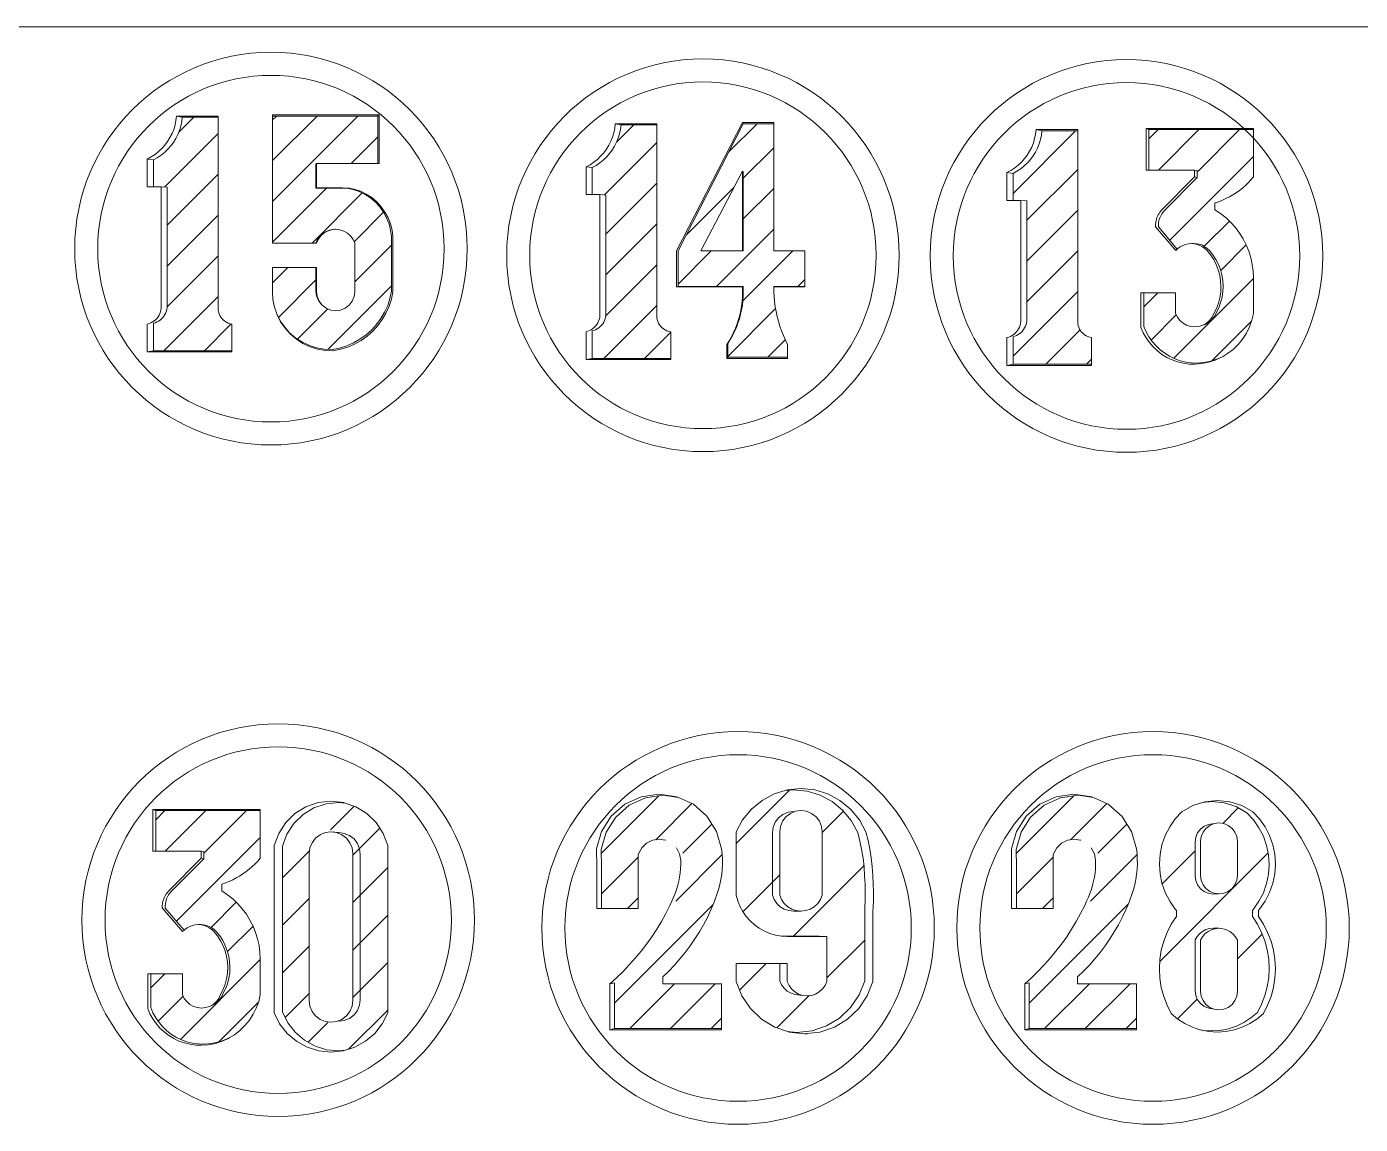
# Model space of a CAD drawing. Header units: centimetres. Extents: x 57 to 5031, y 102 to 2747.
# Drawn here: x 1541.1 to 1594.5, y 846.6 to 890.6 of the extents above; entities that cross this region are included whole.
import ezdxf

# ---------------------------------------------------------------- set-up
doc = ezdxf.new("R2010")
doc.units = ezdxf.units.CM
doc.header["$MEASUREMENT"] = 0
pattern_1 = [(45, (1050.7399, 1427.9933), (-0.8148213, 0.8148213), [])]

msp = doc.modelspace()

# ---------------------------------------------------------------- hatches: boundary and pattern name
at = {"lineweight": 20}
h = msp.add_hatch(dxfattribs=at)
h.set_pattern_fill('ANSI31', color=256, scale=9.218651)
h.set_pattern_definition(pattern_1)
h.paths.add_polyline_path([(1549.141, 878.691), (1549.072, 878.724), (1549.006, 878.765), (1548.946, 878.813), (1548.893, 878.868), (1548.846, 878.929), (1548.807, 878.996), (1548.775, 879.066), (1548.753, 879.14), (1548.739, 879.216), (1548.735, 879.293), (1548.735, 886.933), (1547.301, 886.933), (1547.28, 886.755), (1547.243, 886.579), (1547.191, 886.406), (1547.125, 886.239), (1547.044, 886.079), (1546.95, 885.926), (1546.843, 885.781), (1546.723, 885.647), (1546.593, 885.523), (1546.452, 885.411), (1546.302, 885.312), (1546.144, 885.227), (1546.144, 884.144), (1546.456, 884.144), (1546.694, 884.127), (1546.694, 879.323), (1546.684, 879.249), (1546.666, 879.176), (1546.641, 879.105), (1546.608, 879.038), (1546.569, 878.974), (1546.523, 878.915), (1546.471, 878.861), (1546.414, 878.813), (1546.352, 878.771), (1546.286, 878.736), (1546.216, 878.707), (1546.144, 878.687), (1546.144, 877.587), (1549.29, 877.587), (1549.29, 878.65), (1549.214, 878.666)])
h = msp.add_hatch(dxfattribs=at)
h.set_pattern_fill('ANSI31', color=256, scale=9.218651)
h.set_pattern_definition(pattern_1)
h.paths.add_polyline_path([(1555.211, 883.341), (1555.036, 883.532), (1554.838, 883.699), (1554.622, 883.841), (1554.389, 883.956), (1554.187, 884.025), (1553.953, 884.075), (1553.675, 884.094), (1552.654, 884.094), (1552.654, 885.082), (1555.128, 885.082), (1555.128, 886.98), (1550.911, 886.98), (1550.911, 881.895), (1552.654, 881.895), (1552.722, 882.047), (1552.819, 882.182), (1552.943, 882.293), (1553.087, 882.376), (1553.245, 882.428), (1553.427, 882.447), (1553.611, 882.427), (1553.771, 882.376), (1553.916, 882.292), (1554.041, 882.179), (1554.14, 882.043), (1554.208, 881.89), (1554.208, 879.947), (1554.182, 879.749), (1554.105, 879.565), (1553.984, 879.407), (1553.826, 879.286), (1553.642, 879.209), (1553.444, 879.183), (1553.247, 879.209), (1553.063, 879.286), (1552.889, 879.419), (1552.756, 879.593), (1552.68, 879.776), (1552.654, 879.971), (1552.654, 880.918), (1550.911, 880.918), (1550.911, 879.947), (1550.932, 879.633), (1550.995, 879.324), (1551.087, 879.06), (1551.227, 878.781), (1551.404, 878.524), (1551.613, 878.292), (1551.851, 878.091), (1552.113, 877.923), (1552.396, 877.791), (1552.694, 877.698), (1553.001, 877.646), (1553.313, 877.635), (1553.604, 877.692), (1553.887, 877.78), (1554.16, 877.897), (1554.418, 878.043), (1554.66, 878.215), (1554.882, 878.412), (1555.081, 878.631), (1555.257, 878.871), (1555.405, 879.127), (1555.526, 879.398), (1555.617, 879.681), (1555.678, 879.971), (1555.678, 881.895), (1555.677, 882.154), (1555.644, 882.411), (1555.58, 882.662), (1555.485, 882.903), (1555.362, 883.131)])
h = msp.add_hatch(dxfattribs=at)
h.set_pattern_fill('ANSI31', color=256, scale=9.218651)
h.set_pattern_definition(pattern_1)
h.paths.add_polyline_path([(1566.71, 878.382), (1566.64, 878.415), (1566.575, 878.456), (1566.515, 878.504), (1566.461, 878.559), (1566.414, 878.621), (1566.375, 878.687), (1566.344, 878.757), (1566.321, 878.831), (1566.308, 878.907), (1566.303, 878.984), (1566.303, 886.624), (1564.869, 886.624), (1564.848, 886.446), (1564.811, 886.27), (1564.76, 886.098), (1564.693, 885.93), (1564.613, 885.77), (1564.518, 885.617), (1564.411, 885.473), (1564.292, 885.338), (1564.161, 885.214), (1564.02, 885.103), (1563.87, 885.004), (1563.712, 884.918), (1563.712, 883.835), (1564.025, 883.835), (1564.262, 883.818), (1564.262, 879.014), (1564.252, 878.94), (1564.235, 878.867), (1564.209, 878.797), (1564.177, 878.729), (1564.137, 878.665), (1564.091, 878.606), (1564.039, 878.552), (1563.982, 878.504), (1563.92, 878.462), (1563.854, 878.427), (1563.784, 878.399), (1563.712, 878.378), (1563.712, 877.279), (1566.858, 877.279), (1566.858, 878.342), (1566.783, 878.357)])
h = msp.add_hatch(dxfattribs=at)
h.set_pattern_fill('ANSI31', color=256, scale=9.218651)
h.set_pattern_definition([(45, (1050.7399, 1427.9933), (-0.8148213, 0.8148213), [])])
h.paths.add_polyline_path([(1570.983, 886.672), (1569.767, 886.672), (1567.155, 881.586), (1567.155, 880.16), (1569.767, 880.16), (1569.767, 879.947), (1569.763, 879.764), (1569.75, 879.582), (1569.728, 879.4), (1569.697, 879.22), (1569.658, 879.042), (1569.61, 878.866), (1569.553, 878.692), (1569.488, 878.521), (1569.415, 878.354), (1569.334, 878.19), (1569.245, 878.031), (1569.148, 877.876), (1569.148, 877.326), (1571.538, 877.326), (1571.538, 877.834), (1571.451, 878.013), (1571.372, 878.196), (1571.299, 878.382), (1571.234, 878.571), (1571.176, 878.762), (1571.126, 878.955), (1571.083, 879.149), (1571.047, 879.346), (1571.02, 879.543), (1571, 879.742), (1570.987, 879.941), (1570.982, 880.16), (1572.232, 880.16), (1572.232, 881.581), (1570.983, 881.581)])
h.paths.add_polyline_path([(1569.734, 884.773), (1569.767, 884.748), (1569.767, 881.586), (1569.734, 881.581), (1568.068, 881.581)], flags=16)
h = msp.add_hatch(dxfattribs=at)
h.set_pattern_fill('ANSI31', color=256, scale=9.218651)
h.set_pattern_definition(pattern_1)
h.paths.add_polyline_path([(1583.562, 878.149), (1583.493, 878.182), (1583.428, 878.223), (1583.368, 878.271), (1583.314, 878.326), (1583.267, 878.388), (1583.228, 878.454), (1583.197, 878.524), (1583.174, 878.598), (1583.16, 878.674), (1583.156, 878.751), (1583.156, 886.391), (1581.722, 886.391), (1581.701, 886.213), (1581.664, 886.037), (1581.613, 885.865), (1581.546, 885.698), (1581.466, 885.537), (1581.371, 885.384), (1581.264, 885.24), (1581.145, 885.105), (1581.014, 884.982), (1580.873, 884.87), (1580.723, 884.771), (1580.565, 884.685), (1580.565, 883.602), (1580.877, 883.602), (1581.115, 883.585), (1581.115, 878.781), (1581.105, 878.707), (1581.087, 878.634), (1581.062, 878.564), (1581.03, 878.496), (1580.99, 878.432), (1580.944, 878.373), (1580.892, 878.319), (1580.835, 878.271), (1580.773, 878.229), (1580.707, 878.194), (1580.637, 878.166), (1580.565, 878.145), (1580.565, 877.046), (1583.711, 877.046), (1583.711, 878.109), (1583.636, 878.124)])
h = msp.add_hatch(dxfattribs=at)
h.set_pattern_fill('ANSI31', color=256, scale=9.218651)
h.set_pattern_definition(pattern_1)
h.paths.add_polyline_path([(1590.194, 886.439), (1586.009, 886.439), (1586.009, 884.818), (1587.834, 884.818), (1587.934, 884.789), (1587.934, 884.515), (1586.642, 883.211), (1586.562, 883.118), (1586.527, 883.067), (1586.495, 883.014), (1586.467, 882.959), (1586.443, 882.903), (1586.423, 882.844), (1586.408, 882.785), (1586.396, 882.724), (1586.385, 882.602), (1586.386, 882.54), (1587.145, 881.656), (1587.17, 881.68), (1587.264, 881.748), (1587.368, 881.803), (1587.478, 881.843), (1587.593, 881.868), (1587.71, 881.876), (1587.81, 881.876), (1587.926, 881.868), (1588.039, 881.844), (1588.148, 881.804), (1588.251, 881.75), (1588.345, 881.682), (1588.428, 881.601), (1588.569, 881.428), (1588.692, 881.24), (1588.794, 881.041), (1588.874, 880.832), (1588.933, 880.617), (1588.969, 880.396), (1588.981, 880.172), (1588.97, 879.949), (1588.936, 879.728), (1588.88, 879.512), (1588.801, 879.302), (1588.7, 879.102), (1588.629, 878.954), (1588.529, 878.824), (1588.404, 878.716), (1588.261, 878.636), (1588.165, 878.604), (1588.007, 878.554), (1587.842, 878.537), (1587.677, 878.554), (1587.518, 878.604), (1587.374, 878.685), (1587.248, 878.794), (1587.147, 878.925), (1587.075, 879.075), (1587.075, 879.908), (1585.807, 879.908), (1585.807, 878.553), (1585.898, 878.342), (1586.009, 878.141), (1586.141, 877.953), (1586.291, 877.779), (1586.459, 877.622), (1586.641, 877.483), (1586.837, 877.363), (1587.044, 877.264), (1587.261, 877.187), (1587.484, 877.132), (1587.711, 877.101), (1587.941, 877.093), (1588.217, 877.116), (1588.49, 877.17), (1588.754, 877.255), (1588.949, 877.344), (1589.158, 877.469), (1589.381, 877.64), (1589.582, 877.835), (1589.76, 878.051), (1589.912, 878.287), (1590.036, 878.538), (1590.13, 878.802), (1590.194, 879.075), (1590.194, 880.493), (1590.182, 880.766), (1590.147, 881.037), (1590.089, 881.303), (1590.009, 881.564), (1589.906, 881.817), (1589.782, 882.061), (1589.638, 882.293), (1589.474, 882.511), (1589.292, 882.715), (1589.094, 882.903), (1588.88, 883.073), (1588.652, 883.224), (1588.652, 883.502), (1588.802, 883.551), (1588.948, 883.608), (1589.092, 883.672), (1589.232, 883.743), (1589.368, 883.821), (1589.501, 883.906), (1589.629, 883.997), (1589.752, 884.094), (1589.871, 884.197), (1589.984, 884.306), (1590.092, 884.421), (1590.194, 884.54)])
h = msp.add_hatch(dxfattribs=at)
h.set_pattern_fill('ANSI31', color=256, scale=9.218651)
h.set_pattern_definition([(45, (928.6711, 1427.9933), (-0.8148213, 0.8148213), [])])
h.paths.add_polyline_path([(1568.896, 852.25), (1566.539, 852.25), (1566.539, 852.527), (1566.779, 852.757), (1567.01, 852.996), (1567.231, 853.244), (1567.441, 853.502), (1567.641, 853.768), (1567.83, 854.042), (1568.007, 854.323), (1568.172, 854.612), (1568.326, 854.907), (1568.467, 855.208), (1568.596, 855.515), (1568.639, 855.634), (1568.712, 855.826), (1568.774, 856.022), (1568.827, 856.221), (1568.868, 856.422), (1568.9, 856.625), (1568.92, 856.829), (1568.93, 857.035), (1568.93, 857.24), (1568.918, 857.445), (1568.896, 857.65), (1568.698, 858.345), (1568.31, 858.956), (1567.766, 859.432), (1567.175, 859.704), (1566.557, 859.793), (1565.848, 859.691), (1565.198, 859.391), (1564.658, 858.92), (1564.275, 858.315), (1564.078, 857.626), (1564.085, 856.91), (1564.085, 855.262), (1565.561, 855.262), (1565.561, 857.428), (1565.7, 857.689), (1565.891, 857.875), (1566.129, 857.995), (1566.393, 858.036), (1566.557, 858.009), (1566.657, 857.995), (1566.661, 857.993), (1566.818, 857.968), (1567.055, 857.85), (1567.244, 857.665), (1567.368, 857.432), (1567.415, 857.172), (1567.415, 857.005), (1567.407, 856.838), (1567.391, 856.671), (1567.367, 856.506), (1567.335, 856.342), (1567.296, 856.179), (1567.248, 856.019), (1567.192, 855.861), (1567.13, 855.706), (1567.059, 855.555), (1566.981, 855.381), (1566.82, 855.061), (1566.647, 854.748), (1566.463, 854.442), (1566.267, 854.142), (1566.06, 853.85), (1565.843, 853.566), (1565.615, 853.291), (1565.377, 853.024), (1565.129, 852.766), (1564.871, 852.517), (1564.605, 852.279), (1564.605, 850.455), (1568.896, 850.455)])
h = msp.add_hatch(dxfattribs=at)
h.set_pattern_fill('ANSI31', color=256, scale=17)
h.set_pattern_definition([(45, (617.8717, 1742.436), (-1.502602, 1.502602), [])])
h.paths.add_polyline_path([(1574.627, 855.156), (1574.635, 855.284), (1574.644, 855.602), (1574.646, 855.919), (1574.64, 856.236), (1574.625, 856.553), (1574.599, 856.925), (1574.56, 857.273), (1574.504, 857.618), (1574.433, 857.96), (1574.346, 858.299), (1574.088, 858.779), (1573.741, 859.2), (1573.319, 859.545), (1572.838, 859.802), (1572.317, 859.96), (1571.774, 860.013), (1571.447, 859.981), (1571.002, 859.846), (1570.516, 859.587), (1570.09, 859.238), (1569.74, 858.813), (1569.48, 858.328), (1569.48, 855.796), (1569.543, 855.568), (1569.631, 855.348), (1569.744, 855.14), (1569.879, 854.946), (1570.036, 854.768), (1570.211, 854.609), (1570.404, 854.471), (1570.61, 854.355), (1570.829, 854.264), (1571.056, 854.198), (1571.29, 854.158), (1571.327, 854.156), (1572.8, 854.156), (1573.113, 854.144), (1573.113, 852.341), (1573.042, 852.182), (1572.94, 852.04), (1572.81, 851.924), (1572.659, 851.836), (1572.493, 851.782), (1572.32, 851.764), (1572.146, 851.782), (1571.843, 851.817), (1571.679, 851.87), (1571.529, 851.956), (1571.401, 852.072), (1571.299, 852.212), (1571.229, 852.37), (1571.229, 853.062), (1569.48, 853.062), (1569.48, 852.341), (1569.706, 851.768), (1570.05, 851.257), (1570.496, 850.832), (1571.023, 850.513), (1571.536, 850.34), (1571.915, 850.298), (1572.521, 850.365), (1573.099, 850.56), (1573.621, 850.876), (1574.063, 851.296), (1574.404, 851.802), (1574.627, 852.37)])
h.paths.add_polyline_path([(1572.749, 855.463), (1572.61, 855.333), (1572.446, 855.235), (1572.266, 855.175), (1572.076, 855.154), (1571.887, 855.175), (1571.707, 855.235), (1571.543, 855.333), (1571.404, 855.463), (1571.296, 855.62), (1571.224, 855.796), (1571.224, 858.328), (1571.253, 858.549), (1571.338, 858.754), (1571.474, 858.931), (1571.65, 859.066), (1571.856, 859.151), (1572.076, 859.18), (1572.297, 859.151), (1572.502, 859.066), (1572.679, 858.931), (1572.814, 858.754), (1572.899, 858.549), (1572.928, 858.328), (1572.928, 855.796), (1572.857, 855.62)], flags=16)
h = msp.add_hatch(dxfattribs=at)
h.set_pattern_fill('ANSI31', color=256, scale=9.218651)
h.set_pattern_definition([(45, (945.2849, 1427.9933), (-0.8148213, 0.8148213), [])])
h.paths.add_polyline_path([(1585.51, 852.25), (1583.152, 852.25), (1583.152, 852.527), (1583.393, 852.757), (1583.624, 852.996), (1583.845, 853.244), (1584.055, 853.502), (1584.255, 853.768), (1584.444, 854.042), (1584.621, 854.323), (1584.786, 854.612), (1584.94, 854.907), (1585.081, 855.208), (1585.21, 855.515), (1585.253, 855.634), (1585.325, 855.826), (1585.388, 856.022), (1585.44, 856.221), (1585.482, 856.422), (1585.514, 856.625), (1585.534, 856.829), (1585.544, 857.035), (1585.543, 857.24), (1585.532, 857.445), (1585.51, 857.65), (1585.312, 858.345), (1584.924, 858.956), (1584.38, 859.432), (1583.789, 859.704), (1583.171, 859.793), (1582.462, 859.691), (1581.811, 859.391), (1581.272, 858.92), (1580.889, 858.315), (1580.692, 857.626), (1580.699, 856.91), (1580.699, 855.262), (1582.175, 855.262), (1582.175, 857.428), (1582.313, 857.689), (1582.504, 857.875), (1582.743, 857.995), (1583.007, 858.036), (1583.171, 858.009), (1583.27, 857.995), (1583.275, 857.993), (1583.432, 857.968), (1583.668, 857.85), (1583.858, 857.665), (1583.982, 857.432), (1584.029, 857.172), (1584.029, 857.005), (1584.021, 856.838), (1584.005, 856.671), (1583.981, 856.506), (1583.949, 856.342), (1583.909, 856.179), (1583.862, 856.019), (1583.806, 855.861), (1583.743, 855.706), (1583.673, 855.555), (1583.595, 855.381), (1583.434, 855.061), (1583.261, 854.748), (1583.077, 854.442), (1582.881, 854.142), (1582.674, 853.85), (1582.457, 853.566), (1582.229, 853.291), (1581.991, 853.024), (1581.743, 852.766), (1581.485, 852.517), (1581.218, 852.279), (1581.218, 850.455), (1585.51, 850.455)])
h = msp.add_hatch(dxfattribs=at)
h.set_pattern_fill('ANSI31', color=256, scale=10.758676)
h.set_pattern_definition([(45, (759.3045, 1521.322), (-0.9509416, 0.9509416), [])])
h.paths.add_polyline_path([(1551.316, 857.754), (1551.316, 851.124), (1551.53, 850.689), (1551.828, 850.305), (1552.196, 849.99), (1552.621, 849.755), (1553.084, 849.61), (1553.567, 849.56), (1553.832, 849.587), (1554.211, 849.706), (1554.64, 849.944), (1555.012, 850.262), (1555.312, 850.649), (1555.529, 851.089), (1555.529, 857.784), (1555.348, 858.268), (1555.067, 858.701), (1554.697, 859.061), (1554.257, 859.332), (1553.825, 859.48), (1553.567, 859.509), (1553.059, 859.453), (1552.575, 859.286), (1552.14, 859.018), (1551.774, 858.662), (1551.494, 858.233)])
h.paths.add_polyline_path([(1554.128, 851.158), (1553.386, 850.589), (1552.463, 850.971), (1552.383, 851.579), (1552.383, 857.88), (1553.125, 858.449), (1553.469, 858.307), (1553.859, 858.262), (1554.128, 857.613)], flags=16)
h = msp.add_hatch(dxfattribs=at)
h.set_pattern_fill('ANSI31', color=256, scale=17)
h.set_pattern_definition([(45, (621.5615, 1742.4717), (-1.502602, 1.502602), [])])
h.paths.add_polyline_path([(1590.15, 855.183), (1590.194, 855.231), (1590.415, 855.548), (1590.592, 855.892), (1590.721, 856.257), (1590.799, 856.635), (1590.825, 857.021), (1590.799, 857.407), (1590.721, 857.786), (1590.592, 858.15), (1590.415, 858.494), (1590.194, 858.811), (1589.932, 859.096), (1589.497, 859.34), (1589.021, 859.491), (1588.525, 859.542), (1588.149, 859.503), (1587.766, 859.382), (1587.327, 859.135), (1587.062, 858.848), (1586.839, 858.528), (1586.66, 858.181), (1586.531, 857.812), (1586.452, 857.43), (1586.425, 857.04), (1586.452, 856.651), (1586.531, 856.268), (1586.66, 855.9), (1586.839, 855.553), (1587.062, 855.232), (1587.107, 855.184), (1587.107, 854.946), (1586.903, 854.632), (1586.734, 854.298), (1586.6, 853.949), (1586.503, 853.587), (1586.445, 853.218), (1586.425, 852.844), (1586.445, 852.47), (1586.503, 852.101), (1586.6, 851.739), (1586.734, 851.39), (1586.903, 851.056), (1587.163, 850.837), (1587.448, 850.653), (1587.754, 850.507), (1588.049, 850.41), (1588.189, 850.383), (1588.525, 850.361), (1588.86, 850.383), (1589.19, 850.446), (1589.509, 850.552), (1589.812, 850.697), (1590.094, 850.879), (1590.351, 851.096), (1590.519, 851.426), (1590.652, 851.772), (1590.748, 852.13), (1590.805, 852.496), (1590.825, 852.866), (1590.805, 853.236), (1590.748, 853.602), (1590.652, 853.96), (1590.519, 854.306), (1590.351, 854.636), (1590.15, 854.947)])
h.paths.add_polyline_path([(1589.115, 854.409), (1589.252, 854.338), (1589.373, 854.242), (1589.474, 854.125), (1589.55, 853.99), (1589.55, 851.943), (1589.525, 851.752), (1589.452, 851.574), (1589.334, 851.422), (1589.182, 851.304), (1589.004, 851.231), (1588.813, 851.206), (1588.622, 851.231), (1588.4, 851.268), (1588.223, 851.341), (1588.072, 851.457), (1587.956, 851.609), (1587.883, 851.785), (1587.858, 851.974), (1587.858, 854.001), (1587.934, 854.134), (1588.034, 854.25), (1588.154, 854.345), (1588.289, 854.416), (1588.436, 854.459), (1588.589, 854.474), (1588.813, 854.468), (1588.967, 854.453)], flags=16)
h.paths.add_polyline_path([(1589.004, 855.871), (1588.813, 855.846), (1588.589, 855.838), (1588.4, 855.863), (1588.223, 855.936), (1588.072, 856.052), (1587.956, 856.203), (1587.883, 856.38), (1587.858, 856.569), (1587.858, 857.92), (1587.883, 858.109), (1587.956, 858.285), (1588.072, 858.436), (1588.223, 858.553), (1588.4, 858.626), (1588.622, 858.66), (1588.813, 858.686), (1589.004, 858.66), (1589.182, 858.587), (1589.334, 858.469), (1589.452, 858.317), (1589.525, 858.139), (1589.55, 857.948), (1589.55, 856.583), (1589.525, 856.392), (1589.452, 856.214), (1589.334, 856.062), (1589.182, 855.944)], flags=16)
h = msp.add_hatch(dxfattribs=at)
h.set_pattern_fill('ANSI31', color=256, scale=9.218651)
h.set_pattern_definition([(45, (1010.9704, 1400.7323), (-0.8148213, 0.8148213), [])])
h.paths.add_polyline_path([(1550.424, 859.178), (1546.24, 859.178), (1546.24, 857.557), (1548.065, 857.557), (1548.164, 857.528), (1548.164, 857.254), (1546.873, 855.95), (1546.792, 855.857), (1546.757, 855.806), (1546.726, 855.753), (1546.698, 855.698), (1546.674, 855.642), (1546.654, 855.583), (1546.638, 855.524), (1546.626, 855.463), (1546.616, 855.341), (1546.617, 855.279), (1547.375, 854.395), (1547.4, 854.419), (1547.495, 854.487), (1547.598, 854.542), (1547.709, 854.582), (1547.823, 854.607), (1547.94, 854.615), (1548.04, 854.615), (1548.156, 854.607), (1548.27, 854.583), (1548.379, 854.543), (1548.481, 854.489), (1548.575, 854.421), (1548.659, 854.34), (1548.8, 854.167), (1548.922, 853.979), (1549.024, 853.78), (1549.105, 853.572), (1549.163, 853.356), (1549.199, 853.135), (1549.212, 852.911), (1549.201, 852.688), (1549.167, 852.467), (1549.11, 852.251), (1549.031, 852.041), (1548.931, 851.841), (1548.859, 851.693), (1548.759, 851.563), (1548.635, 851.455), (1548.492, 851.375), (1548.396, 851.343), (1548.237, 851.293), (1548.072, 851.276), (1547.907, 851.293), (1547.749, 851.343), (1547.604, 851.424), (1547.479, 851.533), (1547.378, 851.664), (1547.306, 851.814), (1547.306, 852.647), (1546.038, 852.647), (1546.038, 851.292), (1546.128, 851.081), (1546.24, 850.88), (1546.371, 850.692), (1546.522, 850.518), (1546.689, 850.361), (1546.872, 850.222), (1547.068, 850.102), (1547.275, 850.003), (1547.491, 849.926), (1547.714, 849.871), (1547.942, 849.84), (1548.171, 849.832), (1548.448, 849.855), (1548.72, 849.909), (1548.984, 849.994), (1549.179, 850.083), (1549.389, 850.208), (1549.611, 850.379), (1549.812, 850.574), (1549.99, 850.79), (1550.142, 851.026), (1550.266, 851.277), (1550.361, 851.541), (1550.424, 851.814), (1550.424, 853.232), (1550.413, 853.505), (1550.378, 853.776), (1550.32, 854.042), (1550.239, 854.303), (1550.136, 854.557), (1550.012, 854.8), (1549.868, 855.032), (1549.705, 855.25), (1549.523, 855.454), (1549.324, 855.642), (1549.111, 855.812), (1548.883, 855.963), (1548.883, 856.241), (1549.032, 856.29), (1549.179, 856.347), (1549.322, 856.411), (1549.462, 856.482), (1549.599, 856.56), (1549.731, 856.645), (1549.859, 856.736), (1549.983, 856.833), (1550.101, 856.936), (1550.215, 857.045), (1550.322, 857.16), (1550.424, 857.279)])

# ---------------------------------------------------------------- linework, layer by layer
for p, q in [((1840.725, 890.555), (1453.97, 890.555)), ((1555.128, 886.98), (1555.128, 885.082)), ((1569.767, 886.672), (1570.983, 886.672)), ((1585.891, 886.483), (1585.891, 884.818)), ((1586.009, 886.439), (1586.009, 884.818)), ((1546.144, 885.227), (1546.144, 884.144)), ((1552.681, 885.082), (1552.681, 884.11)), ((1563.712, 884.918), (1563.712, 883.835)), ((1569.734, 881.581), (1569.734, 884.773)), ((1580.565, 884.685), (1580.565, 883.602)), ((1585.891, 884.818), (1586.009, 884.818)), ((1586.009, 884.818), (1587.834, 884.818)), ((1587.834, 884.818), (1587.934, 884.789)), ((1587.934, 884.789), (1587.934, 884.515)), ((1553.444, 882.445), (1553.611, 882.427)), ((1553.611, 882.427), (1553.771, 882.376)), ((1553.771, 882.376), (1553.916, 882.292)), ((1553.916, 882.292), (1554.041, 882.179)), ((1550.911, 881.895), (1552.654, 881.895)), ((1554.041, 882.179), (1554.14, 882.043)), ((1554.14, 882.043), (1554.208, 881.89)), ((1554.208, 881.89), (1554.208, 879.947)), ((1554.105, 879.565), (1553.984, 879.407)), ((1554.182, 879.749), (1554.105, 879.565)), ((1554.208, 879.947), (1554.182, 879.749)), ((1553.063, 879.286), (1552.905, 879.407)), ((1553.247, 879.209), (1553.063, 879.286)), ((1553.444, 879.183), (1553.247, 879.209)), ((1553.642, 879.209), (1553.444, 879.183)), ((1553.826, 879.286), (1553.642, 879.209)), ((1553.984, 879.407), (1553.826, 879.286)), ((1588.165, 878.604), (1588.007, 878.554)), ((1546.144, 877.587), (1549.29, 877.587)), ((1563.712, 877.279), (1566.858, 877.279)), ((1580.565, 877.046), (1583.711, 877.046)), ((1546.122, 859.222), (1546.122, 857.557)), ((1546.24, 859.178), (1546.24, 857.557)), ((1546.122, 857.557), (1546.24, 857.557)), ((1546.24, 857.557), (1548.065, 857.557)), ((1548.065, 857.557), (1548.164, 857.528)), ((1548.164, 857.528), (1548.164, 857.254)), ((1588.659, 854.453), (1588.511, 854.409)), ((1588.813, 854.468), (1588.659, 854.453)), ((1548.396, 851.343), (1548.237, 851.293))]:
    msp.add_line(p, q, dxfattribs=at)
for points in [[(1555.179, 887.025), (1550.911, 887.025), (1550.911, 886.98)], [(1552.681, 881.89), (1550.911, 881.89), (1550.911, 881.895), (1550.911, 886.98), (1555.128, 886.98), (1555.179, 887.025), (1555.179, 885.082), (1555.128, 885.082), (1552.681, 885.082), (1552.654, 885.056), (1552.654, 884.094), (1552.681, 884.11), (1553.712, 884.11), (1553.992, 884.091), (1554.229, 884.041), (1554.433, 883.97), (1554.668, 883.855), (1554.887, 883.712), (1555.086, 883.543), (1555.263, 883.35), (1555.415, 883.137)], [(1545.901, 877.54), (1549.29, 877.54), (1549.29, 877.587), (1549.29, 878.65), (1549.214, 878.666), (1549.141, 878.691), (1549.072, 878.724), (1549.006, 878.765), (1548.946, 878.813), (1548.893, 878.868), (1548.846, 878.929), (1548.807, 878.996), (1548.775, 879.066), (1548.753, 879.14), (1548.739, 879.216), (1548.735, 879.293), (1548.735, 886.933), (1548.735, 886.978), (1547.069, 886.978), (1547.048, 886.797), (1547.011, 886.62), (1546.959, 886.446), (1546.892, 886.277), (1546.81, 886.115), (1546.715, 885.96), (1546.607, 885.815), (1546.486, 885.679), (1546.354, 885.554), (1546.212, 885.441), (1546.061, 885.341), (1545.901, 885.254), (1545.901, 884.144), (1546.144, 884.144), (1546.456, 884.144), (1546.456, 879.293), (1546.446, 879.218), (1546.428, 879.144), (1546.403, 879.073), (1546.37, 879.005), (1546.33, 878.941), (1546.284, 878.881), (1546.231, 878.826), (1546.173, 878.777), (1546.111, 878.735), (1546.044, 878.7), (1545.974, 878.671), (1545.901, 878.65), (1545.901, 877.54), (1546.144, 877.587), (1546.144, 878.687), (1546.216, 878.707), (1546.286, 878.736), (1546.352, 878.771), (1546.414, 878.813), (1546.471, 878.861), (1546.523, 878.915), (1546.569, 878.974), (1546.608, 879.038), (1546.641, 879.105), (1546.666, 879.176), (1546.684, 879.249), (1546.694, 879.323), (1546.694, 884.127), (1546.456, 884.144)], [(1545.901, 885.254), (1546.144, 885.227), (1546.302, 885.312), (1546.452, 885.411), (1546.593, 885.523), (1546.723, 885.647), (1546.843, 885.781), (1546.95, 885.926), (1547.044, 886.079), (1547.125, 886.239), (1547.191, 886.406), (1547.243, 886.579), (1547.28, 886.755), (1547.301, 886.933)], [(1547.069, 886.978), (1547.301, 886.933), (1548.735, 886.933)], [(1563.469, 877.231), (1566.858, 877.231), (1566.858, 877.279), (1566.858, 878.342), (1566.783, 878.357), (1566.71, 878.382), (1566.64, 878.415), (1566.575, 878.456), (1566.515, 878.504), (1566.461, 878.559), (1566.414, 878.621), (1566.375, 878.687), (1566.344, 878.757), (1566.321, 878.831), (1566.308, 878.907), (1566.303, 878.984), (1566.303, 886.624), (1566.303, 886.669), (1564.637, 886.669), (1564.616, 886.489), (1564.579, 886.311), (1564.527, 886.137), (1564.46, 885.968), (1564.378, 885.806), (1564.283, 885.652), (1564.175, 885.506), (1564.054, 885.37), (1563.923, 885.245), (1563.78, 885.132), (1563.629, 885.032), (1563.469, 884.946), (1563.469, 883.835), (1563.712, 883.835), (1564.025, 883.835), (1564.025, 878.984), (1564.015, 878.909), (1563.997, 878.835), (1563.971, 878.764), (1563.938, 878.696), (1563.898, 878.632), (1563.852, 878.572), (1563.8, 878.517), (1563.742, 878.469), (1563.679, 878.426), (1563.612, 878.391), (1563.542, 878.362), (1563.469, 878.342), (1563.469, 877.231), (1563.712, 877.279), (1563.712, 878.378), (1563.784, 878.399), (1563.854, 878.427), (1563.92, 878.462), (1563.982, 878.504), (1564.039, 878.552), (1564.091, 878.606), (1564.137, 878.665), (1564.177, 878.729), (1564.209, 878.797), (1564.235, 878.867), (1564.252, 878.94), (1564.262, 879.014), (1564.262, 883.818), (1564.025, 883.835)], [(1563.469, 884.946), (1563.712, 884.918), (1563.87, 885.004), (1564.02, 885.103), (1564.161, 885.214), (1564.292, 885.338), (1564.411, 885.473), (1564.518, 885.617), (1564.613, 885.77), (1564.693, 885.93), (1564.76, 886.098), (1564.811, 886.27), (1564.848, 886.446), (1564.869, 886.624)], [(1564.637, 886.669), (1564.869, 886.624), (1566.303, 886.624)], [(1567.097, 880.14), (1567.097, 881.581), (1569.734, 886.716)], [(1570.983, 880.14), (1572.232, 880.14), (1572.232, 880.16), (1572.232, 881.581), (1570.983, 881.581), (1570.983, 886.672), (1570.983, 886.716), (1569.734, 886.716), (1569.767, 886.672), (1567.155, 881.586), (1567.155, 880.16)], [(1580.322, 876.998), (1583.711, 876.998), (1583.711, 877.046), (1583.711, 878.109), (1583.636, 878.124), (1583.562, 878.149), (1583.493, 878.182), (1583.428, 878.223), (1583.368, 878.271), (1583.314, 878.326), (1583.267, 878.388), (1583.228, 878.454), (1583.197, 878.524), (1583.174, 878.598), (1583.16, 878.674), (1583.156, 878.751), (1583.156, 886.391), (1583.156, 886.436), (1581.49, 886.436), (1581.469, 886.256), (1581.432, 886.078), (1581.38, 885.904), (1581.313, 885.735), (1581.231, 885.573), (1581.136, 885.419), (1581.028, 885.273), (1580.907, 885.137), (1580.775, 885.012), (1580.633, 884.899), (1580.482, 884.799), (1580.322, 884.713), (1580.322, 883.602), (1580.565, 883.602), (1580.877, 883.602), (1580.877, 878.751), (1580.867, 878.676), (1580.849, 878.602), (1580.824, 878.531), (1580.791, 878.463), (1580.751, 878.399), (1580.705, 878.339), (1580.652, 878.284), (1580.595, 878.236), (1580.532, 878.193), (1580.465, 878.158), (1580.395, 878.129), (1580.322, 878.109), (1580.322, 876.998), (1580.565, 877.046), (1580.565, 878.145), (1580.637, 878.166), (1580.707, 878.194), (1580.773, 878.229), (1580.835, 878.271), (1580.892, 878.319), (1580.944, 878.373), (1580.99, 878.432), (1581.03, 878.496), (1581.062, 878.564), (1581.087, 878.634), (1581.105, 878.707), (1581.115, 878.781), (1581.115, 883.585), (1580.877, 883.602)], [(1580.322, 884.713), (1580.565, 884.685), (1580.723, 884.771), (1580.873, 884.87), (1581.014, 884.982), (1581.145, 885.105), (1581.264, 885.24), (1581.371, 885.384), (1581.466, 885.537), (1581.546, 885.698), (1581.613, 885.865), (1581.664, 886.037), (1581.701, 886.213), (1581.722, 886.391)], [(1581.49, 886.436), (1581.722, 886.391), (1583.156, 886.391)], [(1589.381, 877.64), (1589.582, 877.835), (1589.76, 878.051), (1589.912, 878.287), (1590.036, 878.538), (1590.13, 878.802), (1590.194, 879.075), (1590.194, 880.493), (1590.182, 880.766), (1590.147, 881.037), (1590.089, 881.303), (1590.009, 881.564), (1589.906, 881.817), (1589.782, 882.061), (1589.638, 882.293), (1589.474, 882.511), (1589.292, 882.715), (1589.094, 882.903), (1588.88, 883.073), (1588.652, 883.224), (1588.652, 883.502), (1588.802, 883.551), (1588.948, 883.608), (1589.092, 883.672), (1589.232, 883.743), (1589.368, 883.821), (1589.501, 883.906), (1589.629, 883.997), (1589.752, 884.094), (1589.871, 884.197), (1589.984, 884.306), (1590.092, 884.421), (1590.194, 884.54), (1590.194, 886.439)], [(1587.834, 884.54), (1586.531, 883.224), (1586.449, 883.13), (1586.414, 883.079), (1586.382, 883.025), (1586.354, 882.97), (1586.33, 882.912), (1586.31, 882.854), (1586.293, 882.793), (1586.282, 882.732), (1586.271, 882.608), (1586.272, 882.546), (1587.085, 881.598), (1587.145, 881.656), (1587.17, 881.68), (1587.264, 881.748), (1587.368, 881.803), (1587.478, 881.843), (1587.593, 881.868), (1587.71, 881.876)], [(1587.834, 884.818), (1587.834, 884.54), (1587.934, 884.515), (1586.642, 883.211), (1586.562, 883.118), (1586.527, 883.067), (1586.495, 883.014), (1586.467, 882.959), (1586.443, 882.903), (1586.423, 882.844), (1586.408, 882.785), (1586.396, 882.724), (1586.385, 882.602), (1586.386, 882.54), (1587.145, 881.656)], [(1552.654, 884.094), (1553.675, 884.094), (1553.953, 884.075), (1554.187, 884.025), (1554.389, 883.956), (1554.622, 883.841), (1554.838, 883.699), (1555.036, 883.532), (1555.211, 883.341), (1555.362, 883.131), (1555.485, 882.903), (1555.58, 882.662), (1555.644, 882.411), (1555.677, 882.154), (1555.678, 881.895), (1555.678, 879.971), (1555.617, 879.681), (1555.526, 879.398), (1555.405, 879.127), (1555.257, 878.871), (1555.081, 878.631), (1554.882, 878.412), (1554.66, 878.215), (1554.418, 878.043), (1554.16, 877.897), (1553.887, 877.78), (1553.604, 877.692), (1553.313, 877.635), (1553.001, 877.646), (1552.694, 877.698), (1552.396, 877.791), (1552.113, 877.923), (1551.851, 878.091), (1551.613, 878.292), (1551.404, 878.524), (1551.227, 878.781), (1551.087, 879.06)], [(1550.995, 879.324), (1551.087, 879.06), (1551.098, 879.026), (1551.24, 878.745), (1551.418, 878.485), (1551.629, 878.252), (1551.869, 878.048), (1552.135, 877.878), (1552.42, 877.745), (1552.721, 877.651), (1553.031, 877.599), (1553.346, 877.587), (1553.64, 877.645), (1553.926, 877.734), (1554.201, 877.852), (1554.462, 877.999), (1554.706, 878.173), (1554.93, 878.372), (1555.132, 878.594), (1555.309, 878.836), (1555.459, 879.095), (1555.581, 879.368), (1555.673, 879.654), (1555.734, 879.947), (1555.734, 881.89), (1555.733, 882.151), (1555.7, 882.411), (1555.635, 882.664), (1555.54, 882.908), (1555.415, 883.137)], [(1552.783, 879.565), (1552.707, 879.749), (1552.681, 879.947), (1552.681, 880.918), (1552.654, 880.918), (1550.911, 880.918), (1550.911, 879.947), (1550.932, 879.633), (1550.995, 879.324)], [(1552.783, 879.565), (1552.905, 879.407), (1552.876, 879.437), (1552.756, 879.593), (1552.68, 879.776), (1552.654, 879.971), (1552.654, 880.918)], [(1569.734, 880.14), (1567.097, 880.14), (1567.155, 880.16), (1569.767, 880.16)], [(1572.232, 880.16), (1571.003, 880.16), (1570.983, 880.14), (1570.987, 879.941), (1571, 879.742), (1571.02, 879.543), (1571.047, 879.346), (1571.083, 879.149), (1571.126, 878.955), (1571.176, 878.762), (1571.234, 878.571), (1571.299, 878.382), (1571.372, 878.196), (1571.451, 878.013), (1571.538, 877.834), (1571.538, 877.326), (1571.538, 877.279), (1569.109, 877.279), (1569.109, 877.834), (1569.207, 877.99), (1569.297, 878.151), (1569.379, 878.317), (1569.453, 878.486), (1569.518, 878.658), (1569.575, 878.834), (1569.624, 879.012), (1569.664, 879.192), (1569.695, 879.374), (1569.717, 879.557), (1569.73, 879.741), (1569.734, 879.925)], [(1569.734, 879.925), (1569.734, 880.14), (1569.767, 880.16), (1569.767, 879.947), (1569.763, 879.764), (1569.75, 879.582), (1569.728, 879.4), (1569.697, 879.22), (1569.658, 879.042), (1569.61, 878.866), (1569.553, 878.692), (1569.488, 878.521), (1569.415, 878.354), (1569.334, 878.19), (1569.245, 878.031), (1569.148, 877.876), (1569.148, 877.326)], [(1588.007, 878.554), (1587.842, 878.537), (1587.677, 878.554), (1587.518, 878.604), (1587.374, 878.685), (1587.248, 878.794), (1587.147, 878.925), (1587.075, 879.075), (1587.075, 879.908), (1585.807, 879.908), (1585.687, 879.908), (1585.687, 878.52), (1585.778, 878.306), (1585.891, 878.104), (1586.024, 877.914), (1586.176, 877.738), (1586.345, 877.58), (1586.529, 877.439), (1586.727, 877.318), (1586.937, 877.218), (1587.155, 877.14), (1587.38, 877.085), (1587.61, 877.053), (1587.842, 877.046), (1588.121, 877.069), (1588.396, 877.124), (1588.663, 877.209), (1588.918, 877.325), (1588.949, 877.344), (1589.158, 877.469), (1589.381, 877.64)], [(1585.807, 879.908), (1585.807, 878.553), (1585.898, 878.342), (1586.009, 878.141), (1586.141, 877.953), (1586.291, 877.779), (1586.459, 877.622), (1586.641, 877.483), (1586.837, 877.363), (1587.044, 877.264), (1587.261, 877.187), (1587.484, 877.132), (1587.711, 877.101), (1587.941, 877.093), (1588.217, 877.116), (1588.49, 877.17), (1588.754, 877.255), (1588.949, 877.344)], [(1569.109, 877.279), (1569.148, 877.326), (1571.538, 877.326)], [(1563.897, 855.262), (1563.897, 856.926), (1563.89, 857.65), (1564.088, 858.345), (1564.476, 858.956), (1565.02, 859.432), (1565.677, 859.734), (1566.393, 859.838), (1567.109, 859.734), (1567.175, 859.704), (1567.766, 859.432), (1568.31, 858.956), (1568.698, 858.345), (1568.896, 857.65), (1568.918, 857.445), (1568.93, 857.24), (1568.93, 857.035), (1568.92, 856.829), (1568.9, 856.625), (1568.868, 856.422), (1568.827, 856.221), (1568.774, 856.022), (1568.712, 855.826), (1568.639, 855.634), (1568.596, 855.515), (1568.467, 855.208), (1568.326, 854.907), (1568.172, 854.612), (1568.007, 854.323), (1567.83, 854.042), (1567.641, 853.768), (1567.441, 853.502), (1567.231, 853.244), (1567.01, 852.996), (1566.779, 852.757), (1566.539, 852.527), (1566.539, 852.25), (1568.896, 852.25), (1568.896, 850.455), (1568.896, 850.408), (1564.421, 850.408)], [(1564.085, 855.262), (1564.085, 856.91), (1564.078, 857.626), (1564.275, 858.315), (1564.658, 858.92), (1565.198, 859.391), (1565.848, 859.691), (1566.557, 859.793), (1567.175, 859.704)], [(1571.002, 859.846), (1570.516, 859.587), (1570.09, 859.238), (1569.74, 858.813), (1569.48, 858.328), (1569.48, 855.796), (1569.543, 855.568), (1569.631, 855.348), (1569.744, 855.14), (1569.879, 854.946), (1570.036, 854.768), (1570.211, 854.609), (1570.404, 854.471), (1570.61, 854.355), (1570.829, 854.264), (1571.056, 854.198), (1571.29, 854.158), (1571.327, 854.156), (1571.526, 854.144), (1573.113, 854.144)], [(1571.002, 859.846), (1571.447, 859.981), (1571.529, 860.006), (1572.077, 860.059), (1572.625, 860.006), (1573.151, 859.846), (1573.637, 859.587), (1574.063, 859.238), (1574.413, 858.813), (1574.673, 858.328), (1574.761, 857.986), (1574.833, 857.641), (1574.89, 857.292), (1574.93, 856.941), (1574.956, 856.566), (1574.97, 856.246), (1574.977, 855.925), (1574.975, 855.605), (1574.965, 855.284), (1574.958, 855.154), (1574.958, 852.341), (1574.732, 851.768), (1574.388, 851.257), (1573.942, 850.832), (1573.415, 850.513), (1572.831, 850.316), (1572.32, 850.26)], [(1571.536, 850.34), (1571.915, 850.298), (1572.521, 850.365), (1573.099, 850.56), (1573.621, 850.876), (1574.063, 851.296), (1574.404, 851.802), (1574.627, 852.37), (1574.627, 855.156), (1574.635, 855.284), (1574.644, 855.602), (1574.646, 855.919), (1574.64, 856.236), (1574.625, 856.553), (1574.599, 856.925), (1574.56, 857.273), (1574.504, 857.618), (1574.433, 857.96), (1574.346, 858.299), (1574.088, 858.779), (1573.741, 859.2), (1573.319, 859.545), (1572.838, 859.802), (1572.317, 859.96), (1571.774, 860.013), (1571.447, 859.981)], [(1580.511, 855.262), (1580.511, 856.926), (1580.504, 857.65), (1580.702, 858.345), (1581.089, 858.956), (1581.634, 859.432), (1582.291, 859.734), (1583.007, 859.838), (1583.723, 859.734), (1583.789, 859.704), (1584.38, 859.432), (1584.924, 858.956), (1585.312, 858.345), (1585.51, 857.65), (1585.532, 857.445), (1585.543, 857.24), (1585.544, 857.035), (1585.534, 856.829), (1585.514, 856.625), (1585.482, 856.422), (1585.44, 856.221), (1585.388, 856.022), (1585.325, 855.826), (1585.253, 855.634), (1585.21, 855.515), (1585.081, 855.208), (1584.94, 854.907), (1584.786, 854.612), (1584.621, 854.323), (1584.444, 854.042), (1584.255, 853.768), (1584.055, 853.502), (1583.845, 853.244), (1583.624, 852.996), (1583.393, 852.757), (1583.152, 852.527), (1583.152, 852.25), (1585.51, 852.25), (1585.51, 850.455), (1585.51, 850.408), (1581.035, 850.408)], [(1580.699, 855.262), (1580.699, 856.91), (1580.692, 857.626), (1580.889, 858.315), (1581.272, 858.92), (1581.811, 859.391), (1582.462, 859.691), (1583.171, 859.793), (1583.789, 859.704)], [(1553.832, 849.587), (1553.567, 849.56), (1553.084, 849.61), (1552.621, 849.755), (1552.196, 849.99), (1551.828, 850.305), (1551.53, 850.689), (1551.316, 851.124), (1551.316, 857.754), (1551.494, 858.233), (1551.774, 858.662), (1552.14, 859.018), (1552.575, 859.286), (1553.059, 859.453), (1553.567, 859.509), (1553.825, 859.48)], [(1587.107, 854.946), (1587.107, 855.184), (1587.062, 855.232), (1586.839, 855.553), (1586.66, 855.9), (1586.531, 856.268), (1586.452, 856.651), (1586.425, 857.04), (1586.452, 857.43), (1586.531, 857.812), (1586.66, 858.181), (1586.839, 858.528), (1587.062, 858.848), (1587.327, 859.135), (1587.766, 859.382), (1588.149, 859.503), (1588.247, 859.534)], [(1588.049, 850.41), (1588.189, 850.383), (1588.525, 850.361), (1588.86, 850.383), (1589.19, 850.446), (1589.509, 850.552), (1589.812, 850.697), (1590.094, 850.879), (1590.351, 851.096), (1590.519, 851.426), (1590.652, 851.772), (1590.748, 852.13), (1590.805, 852.496), (1590.825, 852.866), (1590.805, 853.236), (1590.748, 853.602), (1590.652, 853.96), (1590.519, 854.306), (1590.351, 854.636), (1590.15, 854.947), (1590.15, 855.183), (1590.194, 855.231), (1590.415, 855.548), (1590.592, 855.892), (1590.721, 856.257), (1590.799, 856.635), (1590.825, 857.021), (1590.799, 857.407), (1590.721, 857.786), (1590.592, 858.15), (1590.415, 858.494), (1590.194, 858.811), (1589.932, 859.096), (1589.497, 859.34), (1589.021, 859.491), (1588.525, 859.542), (1588.149, 859.503)], [(1590.389, 854.946), (1590.389, 855.184), (1590.434, 855.232), (1590.658, 855.553), (1590.836, 855.9), (1590.966, 856.268), (1591.044, 856.651), (1591.071, 857.04), (1591.044, 857.43), (1590.966, 857.812), (1590.836, 858.181), (1590.658, 858.528), (1590.434, 858.848), (1590.169, 859.135), (1589.73, 859.382), (1589.249, 859.534), (1588.748, 859.586), (1588.247, 859.534)], [(1549.611, 850.379), (1549.812, 850.574), (1549.99, 850.79), (1550.142, 851.026), (1550.266, 851.277), (1550.361, 851.541), (1550.424, 851.814), (1550.424, 853.232), (1550.413, 853.505), (1550.378, 853.776), (1550.32, 854.042), (1550.239, 854.303), (1550.136, 854.557), (1550.012, 854.8), (1549.868, 855.032), (1549.705, 855.25), (1549.523, 855.454), (1549.324, 855.642), (1549.111, 855.812), (1548.883, 855.963), (1548.883, 856.241), (1549.032, 856.29), (1549.179, 856.347), (1549.322, 856.411), (1549.462, 856.482), (1549.599, 856.56), (1549.731, 856.645), (1549.859, 856.736), (1549.983, 856.833), (1550.101, 856.936), (1550.215, 857.045), (1550.322, 857.16), (1550.424, 857.279), (1550.424, 859.178)], [(1571.774, 859.142), (1571.556, 859.114), (1571.352, 859.029), (1571.177, 858.895), (1571.043, 858.721), (1570.959, 858.517), (1570.93, 858.299), (1570.93, 855.791), (1571.001, 855.617), (1571.108, 855.461), (1571.246, 855.332), (1571.408, 855.236), (1571.586, 855.176), (1571.774, 855.156), (1572.076, 855.154), (1572.266, 855.175), (1572.446, 855.235), (1572.61, 855.333), (1572.749, 855.463), (1572.857, 855.62), (1572.928, 855.796), (1572.928, 858.328)], [(1572.928, 858.328), (1572.899, 858.549), (1572.814, 858.754), (1572.679, 858.931), (1572.502, 859.066), (1572.297, 859.151), (1572.076, 859.18), (1571.856, 859.151), (1571.65, 859.066), (1571.474, 858.931), (1571.338, 858.754), (1571.253, 858.549), (1571.224, 858.328), (1571.224, 855.796), (1571.296, 855.62), (1571.404, 855.463), (1571.543, 855.333), (1571.707, 855.235), (1571.887, 855.175), (1572.076, 855.154)], [(1553.567, 850.745), (1553.79, 850.775), (1553.999, 850.861), (1554.178, 850.998), (1554.315, 851.177), (1554.401, 851.386), (1554.431, 851.61), (1554.431, 857.431), (1554.401, 857.655), (1554.315, 857.864), (1554.178, 858.043), (1553.999, 858.18), (1553.79, 858.266), (1553.567, 858.296), (1553.256, 858.331), (1553.03, 858.302), (1552.819, 858.214), (1552.639, 858.076), (1552.5, 857.895), (1552.413, 857.684), (1552.383, 857.459), (1552.383, 851.579)], [(1552.383, 851.579), (1552.413, 851.353), (1552.5, 851.143), (1552.639, 850.962), (1552.819, 850.824), (1553.03, 850.736), (1553.256, 850.707), (1553.482, 850.736), (1553.692, 850.824), (1553.873, 850.962), (1554.011, 851.143), (1554.099, 851.353), (1554.128, 851.579), (1554.128, 857.459), (1554.099, 857.684), (1554.011, 857.895), (1553.873, 858.076), (1553.692, 858.214), (1553.482, 858.302), (1553.256, 858.331)], [(1588.622, 858.66), (1588.444, 858.587), (1588.291, 858.469), (1588.174, 858.317), (1588.1, 858.139), (1588.075, 857.948), (1588.075, 856.583), (1588.1, 856.392), (1588.174, 856.214), (1588.291, 856.062), (1588.444, 855.944), (1588.622, 855.871), (1588.813, 855.846)], [(1563.897, 855.262), (1564.086, 855.262), (1565.562, 855.262), (1565.562, 857.382), (1565.576, 857.455), (1565.701, 857.691), (1565.892, 857.878), (1566.131, 857.997), (1566.395, 858.038), (1566.559, 858.011), (1566.659, 857.997), (1566.663, 857.995)], [(1567.086, 857.689), (1567.212, 857.454), (1567.259, 857.191), (1567.26, 857.022), (1567.252, 856.853), (1567.235, 856.685), (1567.211, 856.518), (1567.179, 856.352), (1567.139, 856.188), (1567.09, 856.026), (1567.035, 855.867), (1566.971, 855.711), (1566.9, 855.557), (1566.821, 855.382), (1566.658, 855.059), (1566.484, 854.743), (1566.298, 854.434), (1566.1, 854.131), (1565.891, 853.836), (1565.672, 853.549), (1565.441, 853.271), (1565.201, 853.002), (1564.95, 852.741), (1564.69, 852.49), (1564.421, 852.25), (1564.421, 850.408), (1564.605, 850.455), (1568.896, 850.455)], [(1580.511, 855.262), (1580.699, 855.262), (1582.176, 855.262), (1582.176, 857.382), (1582.189, 857.455), (1582.315, 857.691), (1582.506, 857.878), (1582.745, 857.997), (1583.009, 858.038), (1583.173, 858.011), (1583.273, 857.997), (1583.277, 857.995)], [(1583.7, 857.689), (1583.825, 857.454), (1583.873, 857.191), (1583.873, 857.022), (1583.865, 856.853), (1583.849, 856.685), (1583.825, 856.518), (1583.793, 856.352), (1583.752, 856.188), (1583.704, 856.026), (1583.648, 855.867), (1583.585, 855.711), (1583.514, 855.557), (1583.435, 855.382), (1583.272, 855.059), (1583.098, 854.743), (1582.912, 854.434), (1582.714, 854.131), (1582.505, 853.836), (1582.286, 853.549), (1582.055, 853.271), (1581.815, 853.002), (1581.564, 852.741), (1581.304, 852.49), (1581.035, 852.25), (1581.035, 850.408), (1581.218, 850.455), (1585.51, 850.455)], [(1548.065, 857.279), (1546.761, 855.963), (1546.68, 855.869), (1546.644, 855.818), (1546.613, 855.764), (1546.584, 855.709), (1546.56, 855.651), (1546.54, 855.593), (1546.524, 855.532), (1546.512, 855.471), (1546.501, 855.347), (1546.502, 855.285), (1547.316, 854.337), (1547.375, 854.395), (1547.4, 854.419), (1547.495, 854.487), (1547.598, 854.542), (1547.709, 854.582), (1547.823, 854.607), (1547.94, 854.615)], [(1548.065, 857.557), (1548.065, 857.279), (1548.164, 857.254), (1546.873, 855.95), (1546.792, 855.857), (1546.757, 855.806), (1546.726, 855.753), (1546.698, 855.698), (1546.674, 855.642), (1546.654, 855.583), (1546.638, 855.524), (1546.626, 855.463), (1546.616, 855.341), (1546.617, 855.279), (1547.375, 854.395)], [(1587.107, 854.946), (1586.903, 854.632), (1586.734, 854.298), (1586.6, 853.949), (1586.503, 853.587), (1586.445, 853.218), (1586.425, 852.844), (1586.445, 852.47), (1586.503, 852.101), (1586.6, 851.739), (1586.734, 851.39), (1586.903, 851.056), (1587.163, 850.837), (1587.448, 850.653), (1587.754, 850.507), (1588.049, 850.41), (1588.076, 850.401)], [(1588.076, 850.401), (1588.409, 850.336), (1588.748, 850.315), (1589.087, 850.336), (1589.42, 850.401), (1589.742, 850.507), (1590.048, 850.653), (1590.333, 850.837), (1590.593, 851.056), (1590.762, 851.39), (1590.896, 851.739), (1590.993, 852.101), (1591.051, 852.47), (1591.071, 852.844), (1591.051, 853.218), (1590.993, 853.587), (1590.896, 853.949), (1590.762, 854.298), (1590.593, 854.632), (1590.389, 854.946)], [(1572.32, 851.764), (1572.493, 851.782), (1572.659, 851.836), (1572.81, 851.924), (1572.94, 852.04), (1573.042, 852.182), (1573.113, 852.341), (1573.113, 854.144), (1572.8, 854.156), (1571.327, 854.156)], [(1588.511, 854.409), (1588.373, 854.338), (1588.252, 854.242), (1588.152, 854.125), (1588.075, 853.99), (1588.075, 851.943), (1588.1, 851.752), (1588.174, 851.574), (1588.291, 851.422), (1588.444, 851.304), (1588.622, 851.231)], [(1572.219, 850.249), (1571.607, 850.316), (1571.536, 850.34), (1571.023, 850.513), (1570.496, 850.832), (1570.05, 851.257), (1569.706, 851.768), (1569.48, 852.341), (1569.48, 853.062), (1571.229, 853.062), (1571.526, 853.062), (1571.526, 852.341), (1571.597, 852.182), (1571.699, 852.04), (1571.829, 851.924), (1571.98, 851.836), (1572.146, 851.782)], [(1572.32, 851.764), (1572.146, 851.782), (1571.843, 851.817), (1571.679, 851.87), (1571.529, 851.956), (1571.401, 852.072), (1571.299, 852.212), (1571.229, 852.37), (1571.229, 853.062)], [(1548.237, 851.293), (1548.072, 851.276), (1547.907, 851.293), (1547.749, 851.343), (1547.604, 851.424), (1547.479, 851.533), (1547.378, 851.664), (1547.306, 851.814), (1547.306, 852.647), (1546.038, 852.647), (1545.918, 852.647), (1545.918, 851.259), (1546.009, 851.045), (1546.122, 850.843), (1546.255, 850.653), (1546.406, 850.477), (1546.575, 850.319), (1546.76, 850.178), (1546.958, 850.057), (1547.167, 849.957), (1547.386, 849.879), (1547.611, 849.824), (1547.841, 849.793), (1548.072, 849.785), (1548.352, 849.808), (1548.626, 849.863), (1548.893, 849.948), (1549.148, 850.064), (1549.179, 850.083), (1549.389, 850.208), (1549.611, 850.379)], [(1546.038, 852.647), (1546.038, 851.292), (1546.128, 851.081), (1546.24, 850.88), (1546.371, 850.692), (1546.522, 850.518), (1546.689, 850.361), (1546.872, 850.222), (1547.068, 850.102), (1547.275, 850.003), (1547.491, 849.926), (1547.714, 849.871), (1547.942, 849.84), (1548.171, 849.832), (1548.448, 849.855), (1548.72, 849.909), (1548.984, 849.994), (1549.179, 850.083)], [(1564.421, 852.25), (1564.605, 852.279), (1564.605, 850.455)], [(1581.035, 852.25), (1581.218, 852.279), (1581.218, 850.455)]]:
    msp.add_lwpolyline(points, dxfattribs=at)
for points in [[(1586.009, 886.439), (1590.194, 886.439), (1590.194, 886.483), (1585.891, 886.483)], [(1568.068, 881.581), (1569.734, 884.773), (1569.767, 884.748), (1569.767, 881.586), (1569.734, 881.581)], [(1552.681, 881.89), (1552.749, 882.043), (1552.848, 882.179), (1552.972, 882.292), (1553.118, 882.376), (1553.277, 882.427), (1553.444, 882.445), (1553.41, 882.445), (1553.245, 882.428), (1553.087, 882.376), (1552.943, 882.293), (1552.819, 882.182), (1552.722, 882.047), (1552.654, 881.895)], [(1587.926, 881.868), (1587.81, 881.876), (1587.71, 881.876), (1587.827, 881.868), (1587.941, 881.843), (1588.051, 881.803), (1588.155, 881.748), (1588.25, 881.68), (1588.334, 881.598), (1588.477, 881.423), (1588.6, 881.234), (1588.703, 881.033), (1588.785, 880.822), (1588.844, 880.604), (1588.88, 880.381), (1588.892, 880.155), (1588.882, 879.93), (1588.847, 879.706), (1588.79, 879.488), (1588.71, 879.277), (1588.609, 879.075), (1588.536, 878.925), (1588.436, 878.794), (1588.31, 878.685), (1588.165, 878.604), (1588.261, 878.636), (1588.404, 878.716), (1588.529, 878.824), (1588.629, 878.954), (1588.7, 879.102), (1588.801, 879.302), (1588.88, 879.512), (1588.936, 879.728), (1588.97, 879.949), (1588.981, 880.172), (1588.969, 880.396), (1588.933, 880.617), (1588.874, 880.832), (1588.794, 881.041), (1588.692, 881.24), (1588.569, 881.428), (1588.428, 881.601), (1588.345, 881.682), (1588.251, 881.75), (1588.148, 881.804), (1588.039, 881.844)], [(1546.24, 859.178), (1550.424, 859.178), (1550.424, 859.222), (1546.122, 859.222)], [(1555.012, 850.262), (1554.64, 849.944), (1554.211, 849.706), (1553.832, 849.587), (1553.743, 849.56), (1553.256, 849.51), (1552.768, 849.56), (1552.301, 849.706), (1551.872, 849.944), (1551.5, 850.262), (1551.199, 850.649), (1550.983, 851.089), (1550.983, 857.784), (1551.163, 858.268), (1551.445, 858.701), (1551.815, 859.061), (1552.254, 859.332), (1552.743, 859.5), (1553.256, 859.556), (1553.769, 859.5), (1553.825, 859.48), (1554.257, 859.332), (1554.697, 859.061), (1555.067, 858.701), (1555.348, 858.268), (1555.529, 857.784), (1555.529, 851.089), (1555.312, 850.649)], [(1588.4, 855.863), (1588.223, 855.936), (1588.072, 856.052), (1587.956, 856.203), (1587.883, 856.38), (1587.858, 856.569), (1587.858, 857.92), (1587.883, 858.109), (1587.956, 858.285), (1588.072, 858.436), (1588.223, 858.553), (1588.4, 858.626), (1588.622, 858.66), (1588.813, 858.686), (1589.004, 858.66), (1589.182, 858.587), (1589.334, 858.469), (1589.452, 858.317), (1589.525, 858.139), (1589.55, 857.948), (1589.55, 856.583), (1589.525, 856.392), (1589.452, 856.214), (1589.334, 856.062), (1589.182, 855.944), (1589.004, 855.871), (1588.813, 855.846), (1588.589, 855.838)], [(1548.156, 854.607), (1548.04, 854.615), (1547.94, 854.615), (1548.057, 854.607), (1548.172, 854.582), (1548.282, 854.542), (1548.385, 854.487), (1548.48, 854.419), (1548.565, 854.337), (1548.707, 854.162), (1548.831, 853.973), (1548.934, 853.772), (1549.015, 853.561), (1549.074, 853.343), (1549.11, 853.12), (1549.123, 852.894), (1549.112, 852.669), (1549.078, 852.445), (1549.02, 852.227), (1548.941, 852.016), (1548.839, 851.814), (1548.767, 851.664), (1548.666, 851.533), (1548.541, 851.424), (1548.396, 851.343), (1548.492, 851.375), (1548.635, 851.455), (1548.759, 851.563), (1548.859, 851.693), (1548.931, 851.841), (1549.031, 852.041), (1549.11, 852.251), (1549.167, 852.467), (1549.201, 852.688), (1549.212, 852.911), (1549.199, 853.135), (1549.163, 853.356), (1549.105, 853.572), (1549.024, 853.78), (1548.922, 853.979), (1548.8, 854.167), (1548.659, 854.34), (1548.575, 854.421), (1548.481, 854.489), (1548.379, 854.543), (1548.27, 854.583)], [(1589.334, 851.422), (1589.452, 851.574), (1589.525, 851.752), (1589.55, 851.943), (1589.55, 853.99), (1589.474, 854.125), (1589.373, 854.242), (1589.252, 854.338), (1589.115, 854.409), (1588.967, 854.453), (1588.813, 854.468), (1588.589, 854.474), (1588.436, 854.459), (1588.289, 854.416), (1588.154, 854.345), (1588.034, 854.25), (1587.934, 854.134), (1587.858, 854.001), (1587.858, 851.974), (1587.883, 851.785), (1587.956, 851.609), (1588.072, 851.457), (1588.223, 851.341), (1588.4, 851.268), (1588.622, 851.231), (1588.813, 851.206), (1589.004, 851.231), (1589.182, 851.304)], [(1572.32, 850.249), (1572.32, 850.26), (1572.219, 850.249)]]:
    msp.add_lwpolyline(points, close=True, dxfattribs=at)
for centre, radius in [((1550.853, 881.671), 7.858), ((1568.15, 881.405), 7.858), ((1585.11, 881.379), 7.858), ((1550.853, 881.671), 6.936), ((1568.15, 881.405), 6.936), ((1585.11, 881.379), 6.936), ((1551.144, 854.794), 7.858), ((1569.557, 854.481), 7.858), ((1586.171, 854.481), 7.858), ((1551.144, 854.794), 6.936), ((1569.557, 854.481), 6.936), ((1586.171, 854.481), 6.936)]:
    msp.add_circle(centre, radius, dxfattribs=at)

doc.saveas('drawing.dxf')
